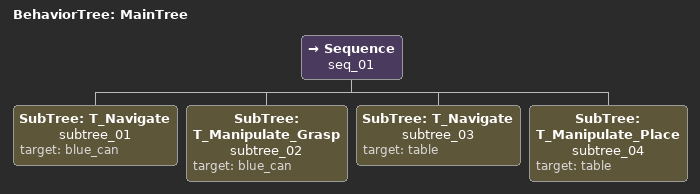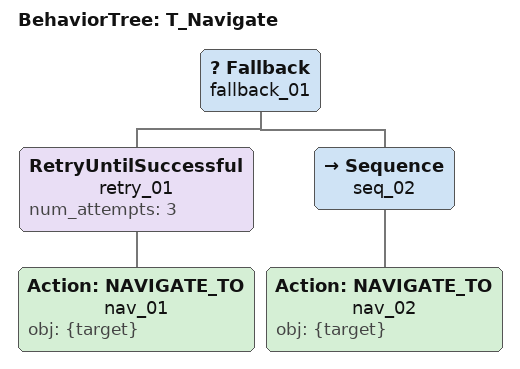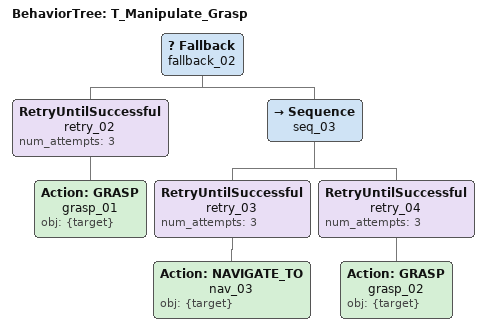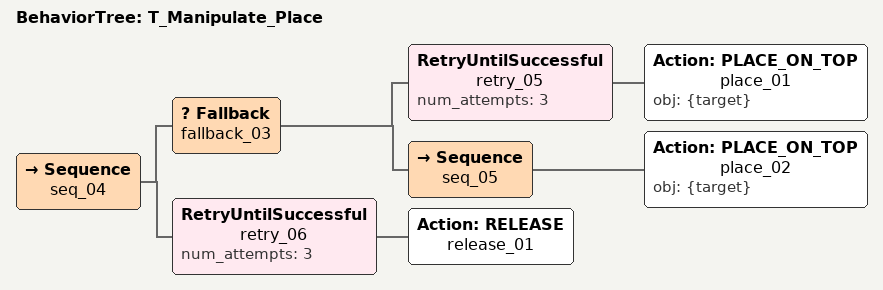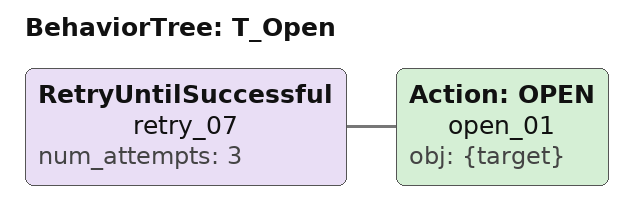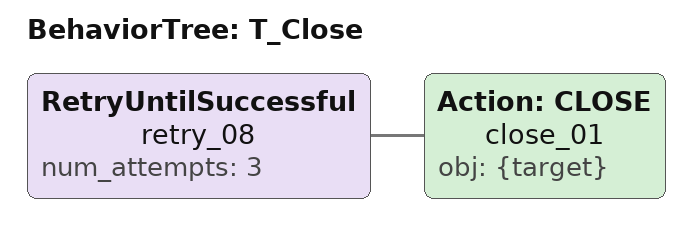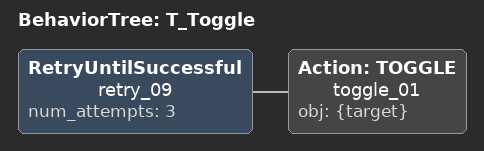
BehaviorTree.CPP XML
<root main_tree_to_execute="MainTree">

  <!-- MainTree refactored to use SubTrees -->
  <BehaviorTree ID="MainTree">
    <Sequence name="seq_01">
      <SubTree name="subtree_01" ID="T_Navigate" target="blue_can"/>
      <SubTree name="subtree_02" ID="T_Manipulate_Grasp" target="blue_can"/>
      <SubTree name="subtree_03" ID="T_Navigate" target="table"/>
      <SubTree name="subtree_04" ID="T_Manipulate_Place" target="table"/>
    </Sequence>
  </BehaviorTree>

  <!-- Standard SubTree: Navigation -->
  <BehaviorTree ID="T_Navigate">
    <Fallback name="fallback_01">
      <RetryUntilSuccessful name="retry_01" num_attempts="3">
        <Action name="nav_01" ID="NAVIGATE_TO" obj="{target}"/>
      </RetryUntilSuccessful>
      <Sequence name="seq_02">
        <Action name="nav_02" ID="NAVIGATE_TO" obj="{target}"/>
      </Sequence>
    </Fallback>
  </BehaviorTree>

  <!-- Standard SubTree: Grasp with retries and recovery -->
  <BehaviorTree ID="T_Manipulate_Grasp">
    <Fallback name="fallback_02">
      <RetryUntilSuccessful name="retry_02" num_attempts="3">
        <Action name="grasp_01" ID="GRASP" obj="{target}"/>
      </RetryUntilSuccessful>
      <Sequence name="seq_03">
        <RetryUntilSuccessful name="retry_03" num_attempts="3">
          <Action name="nav_03" ID="NAVIGATE_TO" obj="{target}"/>
        </RetryUntilSuccessful>
        <RetryUntilSuccessful name="retry_04" num_attempts="3">
          <Action name="grasp_02" ID="GRASP" obj="{target}"/>
        </RetryUntilSuccessful>
      </Sequence>
    </Fallback>
  </BehaviorTree>

  <!-- Standard SubTree: Place with retries and recovery, then release -->
  <BehaviorTree ID="T_Manipulate_Place">
    <Sequence name="seq_04">
      <Fallback name="fallback_03">
        <RetryUntilSuccessful name="retry_05" num_attempts="3">
          <Action name="place_01" ID="PLACE_ON_TOP" obj="{target}"/>
        </RetryUntilSuccessful>
        <Sequence name="seq_05">
          <Action name="place_02" ID="PLACE_ON_TOP" obj="{target}"/>
        </Sequence>
      </Fallback>
      <RetryUntilSuccessful name="retry_06" num_attempts="3">
        <Action name="release_01" ID="RELEASE"/>
      </RetryUntilSuccessful>
    </Sequence>
  </BehaviorTree>

  <!-- Standard SubTree: Open -->
  <BehaviorTree ID="T_Open">
    <RetryUntilSuccessful name="retry_07" num_attempts="3">
      <Action name="open_01" ID="OPEN" obj="{target}"/>
    </RetryUntilSuccessful>
  </BehaviorTree>

  <!-- Standard SubTree: Close -->
  <BehaviorTree ID="T_Close">
    <RetryUntilSuccessful name="retry_08" num_attempts="3">
      <Action name="close_01" ID="CLOSE" obj="{target}"/>
    </RetryUntilSuccessful>
  </BehaviorTree>

  <!-- Standard SubTree: Toggle -->
  <BehaviorTree ID="T_Toggle">
    <RetryUntilSuccessful name="retry_09" num_attempts="3">
      <Action name="toggle_01" ID="TOGGLE" obj="{target}"/>
    </RetryUntilSuccessful>
  </BehaviorTree>

</root>
